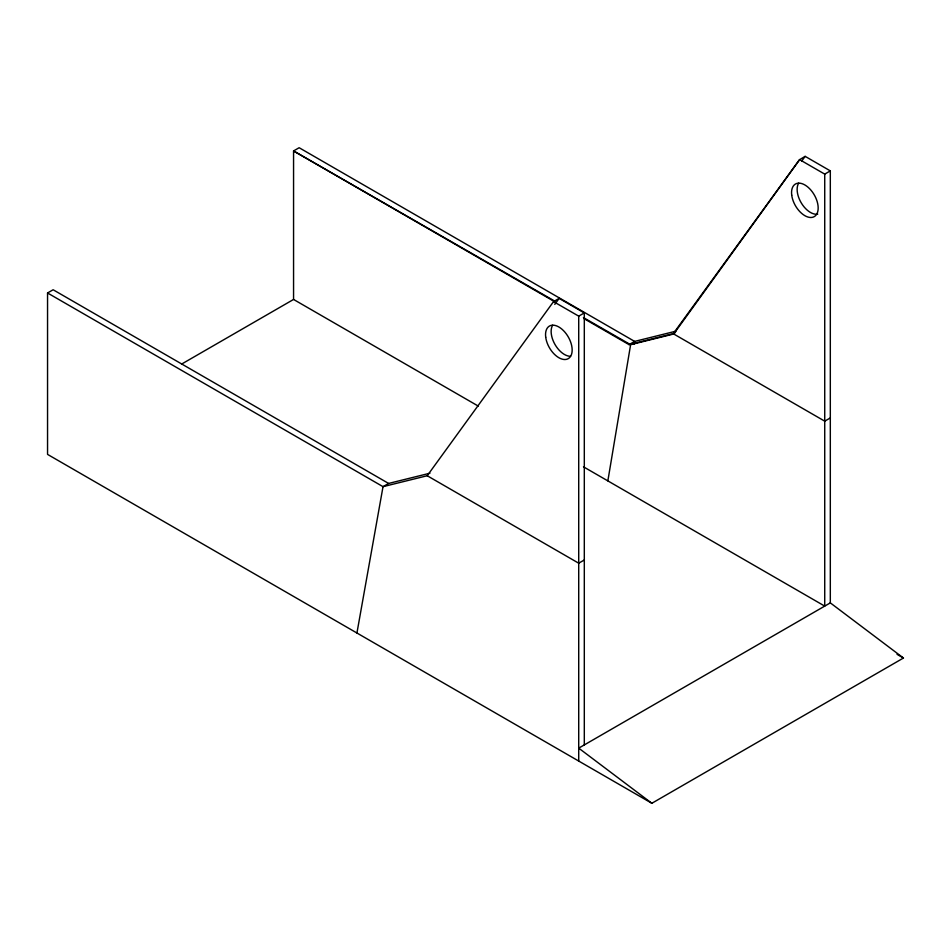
<?xml version="1.0" encoding="UTF-8"?>
<svg xmlns="http://www.w3.org/2000/svg" width="951" height="951" viewBox="0 0 951 951"><rect width="100%" height="100%" fill="white"/><g stroke="black" fill="none" stroke-linecap="round" stroke-linejoin="round"><path stroke-width="1.43" d="M607.855 480.897L630.62 344.69L673.724 333.991L799.648 159.637L805.152 156.356L830.318 170.883L830.318 602.875L903.45 658.021L651.851 803.274L47.55 454.388L47.55 292.979L53.137 289.758L388.614 483.441L429.947 473.206M356.934 633.009L383.027 486.662L388.614 483.441M634.103 344.31L634.626 341.409L675.959 331.174M47.55 292.979L383.027 486.662L427.213 475.738L553.541 301.622L559.14 298.388L584.306 312.927L584.306 744.918M554.778 304.391L559.14 298.388M584.045 318.656L629.039 344.631L673.225 333.694L799.553 159.59L824.731 174.116L830.318 170.883M801.669 161.159L805.152 156.356M181.712 364.019L293.562 299.446L478.294 406.101M553.541 301.622L578.719 316.148L584.306 312.927M629.039 344.631L634.626 341.409L299.149 147.726L293.562 150.947L293.562 299.446M673.225 333.694L675.46 332.41M584.306 559.973L578.719 563.206L427.213 475.738M830.318 417.941L824.731 421.162L673.724 333.991M830.318 602.875L578.719 748.14L651.851 803.274M554.873 301.182L293.562 150.947L554.481 301.598M583.427 317.575L630.62 344.69M583.486 466.822L824.731 606.108L824.731 174.116M897.031 654.312L903.45 658.021M578.719 316.148L578.719 761.05M817.729 214.153A18.818 10.865 60 0 1 801.527 203.336A18.818 10.865 60 0 1 798.626 183.198M570.552 356.292A18.818 10.865 60 0 1 555.027 344.547A18.818 10.865 60 0 1 552.614 325.242M791.719 195.145A18.818 10.865 60 0 0 813.248 217.09A18.818 10.865 60 0 0 809.61 188.702A18.818 10.865 60 0 0 791.719 195.145M545.708 337.177A18.818 10.865 60 0 0 567.236 359.121A18.818 10.865 60 0 0 563.598 330.734A18.818 10.865 60 0 0 545.708 337.177"/></g></svg>
